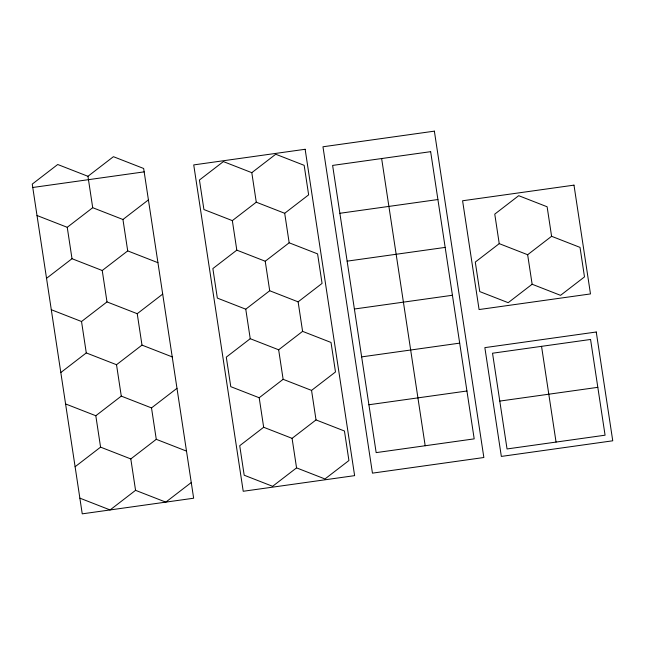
<?xml version="1.0" encoding="UTF-8"?>
<svg xmlns="http://www.w3.org/2000/svg" width="645" height="645" viewBox="0 0 645 645"><rect width="100%" height="100%" fill="white"/><g stroke="black" fill="none" stroke-linecap="round" stroke-linejoin="round"><path stroke-width="0.97" d="M87.954 176.295L113.423 156.687L143.658 168.482L193.645 498.222L82.246 513.847L32.25 184.107L57.719 164.499L87.954 176.295L92.711 207.698L122.945 219.494L148.415 199.886M37.015 215.511L67.241 227.306L92.711 207.698M46.537 278.317L72.006 258.709L102.233 270.505L127.71 250.897L157.936 262.692M251.8 172.675L275.746 154.244L304.158 165.33L308.641 194.846L284.695 213.277L256.275 202.191L232.337 220.622L203.917 209.536L199.442 180.019L223.388 161.589L251.8 172.675L256.275 202.191M51.294 309.721L81.528 321.516L106.997 301.908L137.232 313.704L162.701 294.096M60.815 372.536L86.285 352.92L116.519 364.715L141.989 345.107L172.223 356.903M236.812 250.147L212.866 268.578L217.341 298.095L245.761 309.189L269.707 290.75L298.119 301.844L322.065 283.405L317.59 253.888L289.17 242.802L265.232 261.233L236.812 250.147L232.337 220.622M65.58 403.939L95.815 415.735L121.284 396.119L151.511 407.914L176.98 388.306M75.102 466.746L100.572 447.138L130.806 458.934L156.275 439.318L186.51 451.113M250.236 338.706L226.298 357.137L230.773 386.661L259.193 397.747L283.131 379.316L311.551 390.402L335.489 371.972L331.014 342.447L302.594 331.361L278.656 349.792L250.236 338.706L245.761 309.189M191.267 482.525L165.797 502.132L135.563 490.337L110.093 509.945L79.867 498.15M499.238 243.641L475.292 262.072L479.767 291.596L508.187 302.682L532.133 284.243L560.545 295.337L584.491 276.899L580.016 247.382L551.596 236.296L527.65 254.727L499.238 243.641L494.763 214.124L518.701 195.685L547.121 206.771L551.596 236.296M263.668 427.264L239.722 445.695L244.197 475.22L272.617 486.306L296.555 467.875L324.975 478.961L348.921 460.53L344.446 431.005L316.026 419.919L292.08 438.35L263.668 427.264L259.193 397.747M32.766 187.485L144.166 171.86M339.875 213.285L437.915 199.531M347.131 261.152L445.171 247.398M354.387 309.019L452.427 295.265M361.651 356.887L459.683 343.132M368.908 404.754L466.94 390.999M499.786 401.085L597.818 387.331M527.65 254.727L532.133 284.243M541.542 346.341L556.054 442.075M381.638 158.541L425.184 445.743M284.695 213.277L289.17 242.802M298.119 301.844L302.594 331.361M311.551 390.402L316.026 419.919M265.232 261.233L269.707 290.75M278.656 349.792L283.131 379.316M292.08 438.35L296.555 467.875M122.945 219.494L127.71 250.897M137.232 313.704L141.989 345.107M151.511 407.914L156.275 439.318M102.233 270.505L106.997 301.908M116.519 364.715L121.284 396.119M130.806 458.934L135.563 490.337M67.241 227.306L72.006 258.709M81.528 321.516L86.285 352.92M95.815 415.735L100.572 447.138M305.141 149.277L193.734 164.91L243.221 491.272L354.621 475.639L305.141 149.277M434.367 131.153L322.968 146.778L372.447 473.14L483.855 457.515L434.367 131.153M430.65 151.672L332.618 165.418L376.164 452.621L474.196 438.866L430.65 151.672M573.986 185.139L462.586 200.764L479.082 309.552L590.481 293.927L573.986 185.139M596.254 332.006L484.855 347.631L501.342 456.418L612.75 440.793L596.254 332.006M590.562 339.464L492.53 353.218L507.043 448.952L605.075 435.198L590.562 339.464"/></g></svg>
